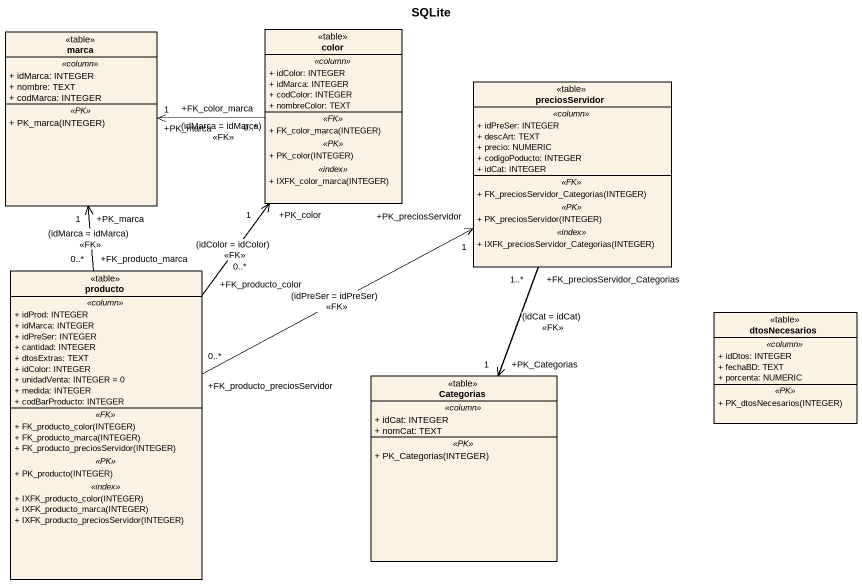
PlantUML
@startuml
title SQLite
hide circle
hide empty members
skinparam classAttributeIconSize 0
class marca <<table>> {
  .. <<column>> ..
  + idMarca: INTEGER
  + nombre: TEXT
  + codMarca: INTEGER
  .. <<PK>> ..
  + PK_marca(INTEGER)
}
class color <<table>> {
  .. <<column>> ..
  + idColor: INTEGER
  + idMarca: INTEGER
  + codColor: INTEGER
  + nombreColor: TEXT
  .. <<FK>> ..
  + FK_color_marca(INTEGER)
  .. <<PK>> ..
  + PK_color(INTEGER)
  .. <<index>> ..
  + IXFK_color_marca(INTEGER)
}
class preciosServidor <<table>> {
  .. <<column>> ..
  + idPreSer: INTEGER
  + descArt: TEXT
  + precio: NUMERIC
  + codigoPoducto: INTEGER
  + idCat: INTEGER
  .. <<FK>> ..
  + FK_preciosServidor_Categorias(INTEGER)
  .. <<PK>> ..
  + PK_preciosServidor(INTEGER)
  .. <<index>> ..
  + IXFK_preciosServidor_Categorias(INTEGER)
}
class producto <<table>> {
  .. <<column>> ..
  + idProd: INTEGER
  + idMarca: INTEGER
  + idPreSer: INTEGER
  + cantidad: INTEGER
  + dtosExtras: TEXT
  + idColor: INTEGER
  + unidadVenta: INTEGER = 0
  + medida: INTEGER
  + codBarProducto: INTEGER
  .. <<FK>> ..
  + FK_producto_color(INTEGER)
  + FK_producto_marca(INTEGER)
  + FK_producto_preciosServidor(INTEGER)
  .. <<PK>> ..
  + PK_producto(INTEGER)
  .. <<index>> ..
  + IXFK_producto_color(INTEGER)
  + IXFK_producto_marca(INTEGER)
  + IXFK_producto_preciosServidor(INTEGER)
}
class dtosNecesarios <<table>> {
  .. <<column>> ..
  + idDtos: INTEGER
  + fechaBD: TEXT
  + porcenta: NUMERIC
  .. <<PK>> ..
  + PK_dtosNecesarios(INTEGER)
}
class Categorias <<table>> {
  .. <<column>> ..
  + idCat: INTEGER
  + nomCat: TEXT
  .. <<PK>> ..
  + PK_Categorias(INTEGER)
}
color "+FK_color_marca\n0..*" -left-> "+PK_marca\n1" marca : (idMarca = idMarca)\n<<FK>>
preciosServidor "+FK_preciosServidor_Categorias\n1..*" --> "+PK_Categorias\n1" Categorias : (idCat = idCat)\n<<FK>>
producto "+FK_producto_marca\n0..*" -up-> "+PK_marca\n1" marca : (idMarca = idMarca)\n<<FK>>
producto "+FK_producto_color\n0..*" -up-> "+PK_color\n1" color : (idColor = idColor)\n<<FK>>
producto "+FK_producto_preciosServidor\n0..*" -right-> "+PK_preciosServidor\n1" preciosServidor : (idPreSer = idPreSer)\n<<FK>>
Categorias -up- preciosServidor
@enduml
